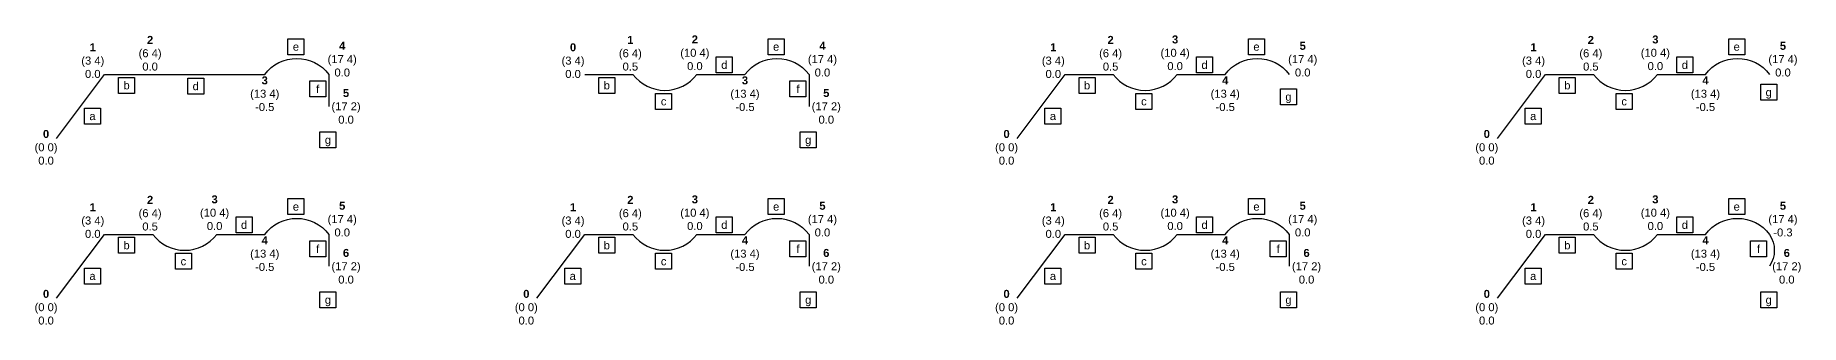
# Model space of a CAD drawing. Header units: metres. Extents: x -131 to 898, y -357 to 739.
# Drawn here: x 28.7 to 138.9, y -1.7 to 16.4 of the extents above; entities that cross this region are included whole.
import ezdxf

# ---------------------------------------------------------------- set-up
doc = ezdxf.new("R2010")
doc.units = ezdxf.units.M
for name, color, linetype in [('Bulge', 51, 'Continuous'), ('Point', 7, 'Continuous'), ('Polyline', 7, 'Continuous')]:
    doc.layers.add(name, color=color, linetype=linetype)
doc.styles.get("Standard").update_dxf_attribs({"font": 'arial.ttf'})

msp = doc.modelspace()

# ---------------------------------------------------------------- linework, layer by layer
at = {"layer": 'Polyline'}
for points in [[(30, 10), (33, 14), (36, 14), (43, 14, -0.5), (47, 14), (47, 12)], [(63, 14), (66, 14, 0.5), (70, 14), (73, 14, -0.5), (77, 14), (77, 12)], [(90, 10), (93, 14), (96, 14, 0.5), (100, 14), (103, 14, -0.5), (107, 14)], [(120, 10), (123, 14), (126, 14, 0.5), (130, 14), (133, 14, -0.5), (137, 14)], [(30, 0), (33, 4), (36, 4, 0.5), (40, 4), (43, 4, -0.5), (47, 4), (47, 2)], [(60, 0), (63, 4), (66, 4, 0.5), (70, 4), (73, 4, -0.5), (77, 4), (77, 2)], [(90, 0), (93, 4), (96, 4, 0.5), (100, 4), (103, 4, -0.5), (107, 4), (107, 2)], [(120, 0), (123, 4), (126, 4, 0.5), (130, 4), (133, 4, -0.5), (137, 4, -0.3), (137, 2)]]:
    msp.add_lwpolyline(points, format="xyb", dxfattribs=at)

# ---------------------------------------------------------------- texts
at = {"layer": 'Bulge', "char_height": 0.5, "attachment_point": 5, "bg_fill": 16, "box_fill_scale": 1.5, "bg_fill_color": 256, "bg_fill_transparency": 0}
for s, insert in [('e', (44.95, 15.73)), ('e', (74.95, 15.73)), ('e', (104.95, 15.73)), ('e', (134.95, 15.73)), ('d', (71.71, 14.59)), ('d', (101.71, 14.59)), ('d', (131.71, 14.59)), ('b', (34.37, 13.31)), ('d', (38.69, 13.26)), ('f', (46.31, 13.09)), ('b', (64.37, 13.31)), ('f', (76.31, 13.09)), ('b', (94.37, 13.31)), ('b', (124.37, 13.31)), ('g', (136.95, 12.81)), ('c', (67.92, 12.31)), ('c', (97.92, 12.31)), ('g', (106.95, 12.53)), ('c', (127.92, 12.31)), ('a', (32.24, 11.39)), ('a', (92.24, 11.39)), ('a', (122.24, 11.39)), ('g', (46.95, 9.83)), ('g', (76.95, 9.83)), ('e', (44.95, 5.73)), ('e', (74.95, 5.73)), ('e', (104.95, 5.73)), ('e', (134.95, 5.73)), ('d', (41.71, 4.59)), ('d', (71.71, 4.59)), ('d', (101.71, 4.59)), ('d', (131.71, 4.59)), ('b', (34.37, 3.31)), ('f', (46.31, 3.09)), ('b', (64.37, 3.31)), ('f', (76.31, 3.09)), ('b', (94.37, 3.31)), ('b', (124.37, 3.31)), ('c', (67.92, 2.31)), ('c', (97.92, 2.31)), ('c', (127.92, 2.31)), ('a', (32.24, 1.39)), ('a', (92.24, 1.39)), ('a', (122.24, 1.39)), ('g', (46.95, -0.17)), ('g', (76.95, -0.17)), ('g', (106.95, -0.17)), ('g', (136.95, -0.17))]:
    msp.add_mtext_dynamic_manual_height_columns(s, width=0.5, gutter_width=12.5, heights=[0], dxfattribs=dict(at, insert=insert))
at = {"layer": 'Bulge', "color": 3, "char_height": 0.5, "attachment_point": 5, "bg_fill": 16, "box_fill_scale": 1.5, "bg_fill_color": 256, "bg_fill_transparency": 0}
for s, insert in [('f', (106.31, 3.09)), ('f', (136.31, 3.09)), ('c', (37.92, 2.31)), ('a', (62.24, 1.39))]:
    msp.add_mtext_dynamic_manual_height_columns(s, width=0.5, gutter_width=12.5, heights=[0], dxfattribs=dict(at, insert=insert))
at = {"layer": 'Point', "char_height": 0.5, "attachment_point": 5}
for s, insert in [('{\\fArial|b1|i0|c0|p34;\\C1;1}\\P(3 4)\\P0.0', (32.26, 14.86)), ('{\\fArial|b1|i0|c0|p34;\\C1;2}\\P(6 4)\\P{\\C3;0.0}', (35.84, 15.32)), ('{\\fArial|b1|i0|c0|p34;\\C1;4}\\P(17 4)\\P0.0', (47.84, 14.95)), ('{\\fArial|b1|i0|c0|p34;\\C1;0}\\P(3 4)\\P0.0', (62.26, 14.86)), ('{\\fArial|b1|i0|c0|p34;\\C1;1}\\P(6 4)\\P0.5', (65.84, 15.32)), ('{\\fArial|b1|i0|c0|p34;\\C1;2}\\P(10 4)\\P0.0', (69.87, 15.35)), ('{\\fArial|b1|i0|c0|p34;\\C1;4}\\P(17 4)\\P0.0', (77.84, 14.95)), ('{\\fArial|b1|i0|c0|p34;\\C1;1}\\P(3 4)\\P0.0', (92.26, 14.86)), ('{\\fArial|b1|i0|c0|p34;\\C1;2}\\P(6 4)\\P0.5', (95.84, 15.32)), ('{\\fArial|b1|i0|c0|p34;\\C1;3}\\P(10 4)\\P0.0', (99.87, 15.35)), ('{\\fArial|b1|i0|c0|p34;\\C1;5}\\P(17 4)\\P{\\C3;0.0}', (107.84, 14.95)), ('{\\fArial|b1|i0|c0|p34;\\C1;1}\\P(3 4)\\P0.0', (122.26, 14.86)), ('{\\fArial|b1|i0|c0|p34;\\C1;2}\\P(6 4)\\P0.5', (125.84, 15.32)), ('{\\fArial|b1|i0|c0|p34;\\C1;3}\\P(10 4)\\P0.0', (129.87, 15.35)), ('{\\fArial|b1|i0|c0|p34;\\C1;5}\\P(17 4)\\P{\\C3;0.0}', (137.84, 14.95)), ('{\\fArial|b1|i0|c0|p34;\\C1;3}\\P(13 4)\\P-0.5', (43, 12.79)), ('{\\fArial|b1|i0|c0|p34;\\C1;3}\\P(13 4)\\P-0.5', (73, 12.79)), ('{\\fArial|b1|i0|c0|p34;\\C1;4}\\P(13 4)\\P-0.5', (103, 12.79)), ('{\\fArial|b1|i0|c0|p34;\\C1;4}\\P(13 4)\\P-0.5', (133, 12.79)), ('{\\fArial|b1|i0|c0|p34;\\C1;5}\\P(17 2)\\P0.0', (48.08, 12)), ('{\\fArial|b1|i0|c0|p34;\\C1;5}\\P(17 2)\\P0.0', (78.08, 12)), ('{\\fArial|b1|i0|c0|p34;\\C1;0\\C256;\\P}(0 0)\\P0.0', (29.34, 9.44)), ('{\\fArial|b1|i0|c0|p34;\\C1;0\\C256;\\P}(0 0)\\P0.0', (89.34, 9.44)), ('{\\fArial|b1|i0|c0|p34;\\C1;0\\C256;\\P}(0 0)\\P0.0', (119.34, 9.44)), ('{\\fArial|b1|i0|c0|p34;\\C1;1}\\P(3 4)\\P0.0', (32.26, 4.86)), ('{\\fArial|b1|i0|c0|p34;\\C1;2}\\P(6 4)\\P0.5', (35.84, 5.32)), ('{\\fArial|b1|i0|c0|p34;\\C1;5}\\P(17 4)\\P0.0', (47.84, 4.95)), ('{\\fArial|b1|i0|c0|p34;\\C1;1}\\P(3 4)\\P0.0', (62.26, 4.86)), ('{\\fArial|b1|i0|c0|p34;\\C1;2}\\P(6 4)\\P0.5', (65.84, 5.32)), ('{\\fArial|b1|i0|c0|p34;\\C1;3}\\P(10 4)\\P0.0', (69.87, 5.35)), ('{\\fArial|b1|i0|c0|p34;\\C1;5}\\P(17 4)\\P0.0', (77.84, 4.95)), ('{\\fArial|b1|i0|c0|p34;\\C1;1}\\P(3 4)\\P0.0', (92.26, 4.86)), ('{\\fArial|b1|i0|c0|p34;\\C1;2}\\P(6 4)\\P0.5', (95.84, 5.32)), ('{\\fArial|b1|i0|c0|p34;\\C1;3}\\P(10 4)\\P0.0', (99.87, 5.35)), ('{\\fArial|b1|i0|c0|p34;\\C1;5}\\P(17 4)\\P0.0', (107.84, 4.95)), ('{\\fArial|b1|i0|c0|p34;\\C1;1}\\P(3 4)\\P0.0', (122.26, 4.86)), ('{\\fArial|b1|i0|c0|p34;\\C1;2}\\P(6 4)\\P0.5', (125.84, 5.32)), ('{\\fArial|b1|i0|c0|p34;\\C1;3}\\P(10 4)\\P0.0', (129.87, 5.35)), ('{\\fArial|b1|i0|c0|p34;\\C1;5}\\P(17 4)\\P-0.3', (137.84, 4.95)), ('{\\fArial|b1|i0|c0|p34;\\C1;4}\\P(13 4)\\P-0.5', (43, 2.79)), ('{\\fArial|b1|i0|c0|p34;\\C1;4}\\P(13 4)\\P-0.5', (73, 2.79)), ('{\\fArial|b1|i0|c0|p34;\\C1;4}\\P(13 4)\\P-0.5', (103, 2.79)), ('{\\fArial|b1|i0|c0|p34;\\C1;4}\\P(13 4)\\P-0.5', (133, 2.79)), ('{\\fArial|b1|i0|c0|p34;\\C1;6}\\P(17 2)\\P0.0', (48.08, 2)), ('{\\fArial|b1|i0|c0|p34;\\C1;6}\\P(17 2)\\P0.0', (78.08, 2)), ('{\\fArial|b1|i0|c0|p34;\\C1;0\\C256;\\P}(0 0)\\P0.0', (29.34, -0.56)), ('{\\fArial|b1|i0|c0|p34;\\C1;0\\C256;\\P}(0 0)\\P0.0', (89.34, -0.56)), ('{\\fArial|b1|i0|c0|p34;\\C1;0\\C256;\\P}(0 0)\\P0.0', (119.34, -0.56))]:
    msp.add_mtext_dynamic_manual_height_columns(s, width=2, gutter_width=12.5, heights=[0], dxfattribs=dict(at, insert=insert))
at = {"layer": 'Point', "color": 3, "char_height": 0.5, "attachment_point": 5}
for s, insert in [('{\\fArial|b1|i0|c0|p34;\\C1;3}\\P(10 4)\\P0.0', (39.87, 5.35)), ('{\\fArial|b1|i0|c0|p34;\\C1;6}\\P(17 2)\\P0.0', (108.08, 2)), ('{\\fArial|b1|i0|c0|p34;\\C1;6}\\P(17 2)\\P0.0', (138.08, 2)), ('{\\fArial|b1|i0|c0|p34;\\C1;0\\C256;\\P}(0 0)\\P0.0', (59.34, -0.56))]:
    msp.add_mtext_dynamic_manual_height_columns(s, width=2, gutter_width=12.5, heights=[0], dxfattribs=dict(at, insert=insert))

doc.saveas('drawing.dxf')
